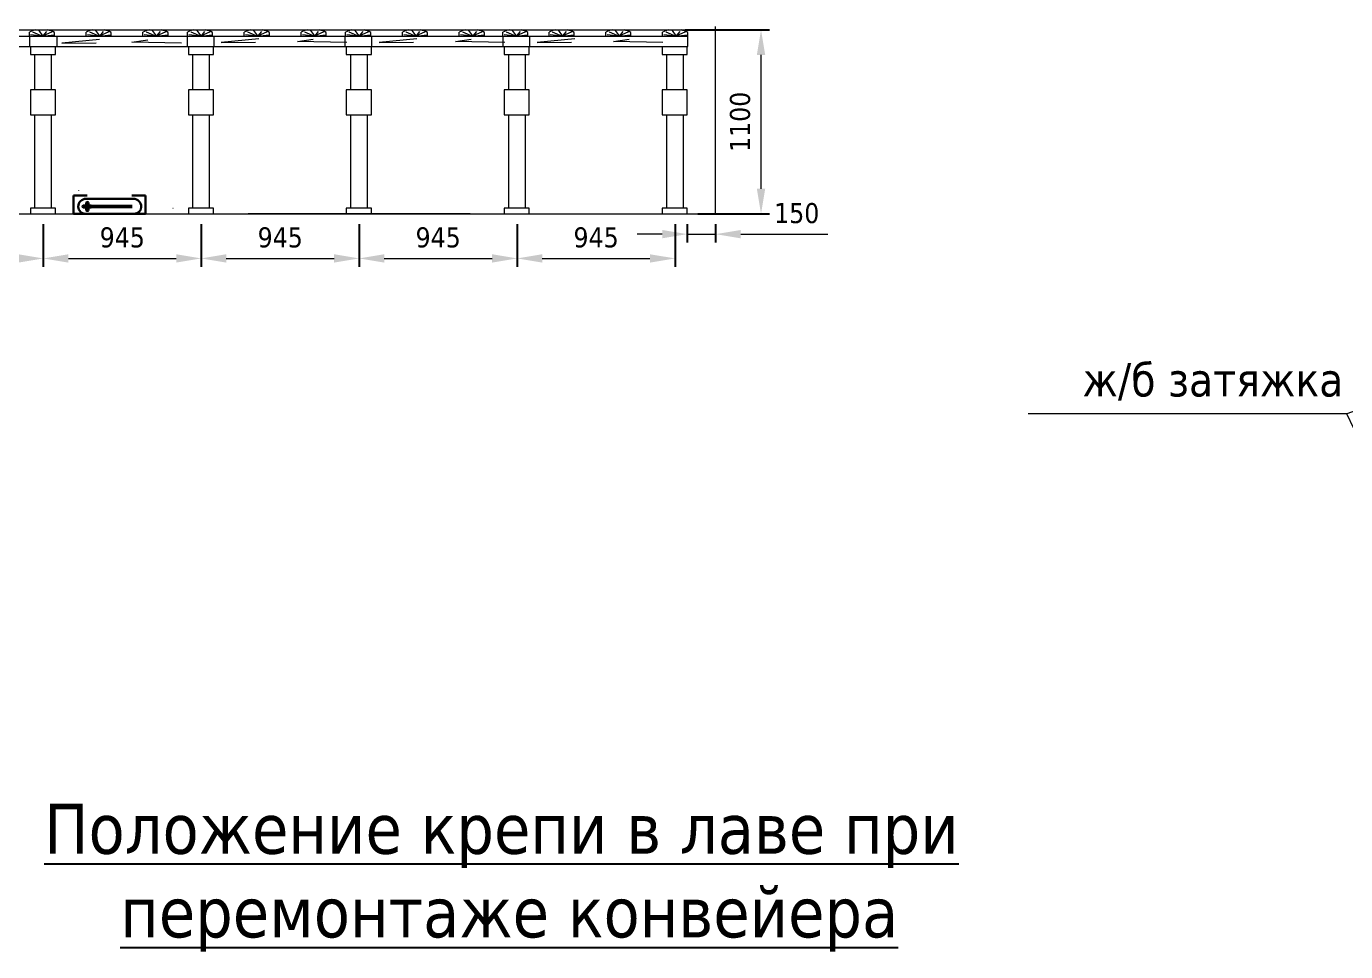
# Model space of a CAD drawing. Header units: millimetres. Extents: x 1757 to 4342, y -1901 to 53.
# Drawn here: x 3797.7 to 3876.7, y -595.1 to -539.8 of the extents above; entities that cross this region are included whole.
import ezdxf

# ---------------------------------------------------------------- set-up
doc = ezdxf.new("R2010")
doc.units = ezdxf.units.MM
doc.header["$LTSCALE"] = 0.1
doc.linetypes.add('DASHED', pattern=[0.75, 0.5, -0.25])
doc.styles.add('стиль', font='TAHOMA.TTF')
doc.dimstyles.new('Копия DIN', dxfattribs={"dimtxt": 2, "dimasz": 2.5, "dimexe": 0.5, "dimexo": 0.625, "dimtad": 0, "dimdec": 0, "dimlfac": 100, "dimzin": 4, "dimdsep": 46, "dimtxsty": 'стиль', "dimcen": 2.5, "dimclre": 256, "dimclrt": 256, "dimadec": 0, "dimazin": 2, "dimtfac": 1, "dimtdec": 0, "dimtmove": 0, "dimatfit": 3, "dimfxl": 1.25, "dimtvp": 1, "dimtolj": 1, "dimtzin": 0, "dimlwd": 0, "dimarcsym": 0})

# ---------------------------------------------------------------- blocks, each defined once
blk = doc.blocks.new('*D427')
at = {"linetype": 'ByBlock', "lineweight": -2}
for p, q in [((3837.267, -551.59), (3837.267, -552.686)), ((3838.967, -551.59), (3838.967, -552.686))]:
    blk.add_line(p, q, dxfattribs=at)
at = {"color": 0, "linetype": 'ByBlock', "lineweight": 0}
for p, q in [((3835.767, -552.186), (3834.267, -552.186)), ((3837.267, -552.186), (3838.967, -552.186)), ((3840.467, -552.186), (3845.671, -552.186))]:
    blk.add_line(p, q, dxfattribs=at)
at = {"color": 0, "lineweight": 0}
for points in [[(3835.767, -551.936), (3835.767, -552.436), (3837.267, -552.186)], [(3840.467, -551.936), (3840.467, -552.436), (3838.967, -552.186)]]:
    blk.add_solid(points, dxfattribs=at)
at = {"layer": 'Defpoints', "color": 0, "lineweight": 0}
for p in [(3837.267, -550.965), (3838.967, -550.965), (3838.967, -552.186)]:
    blk.add_point(p, dxfattribs=at)
at = {"lineweight": 15, "insert": (3843.819, -550.937), "char_height": 1.2, "attachment_point": 5, "style": 'стиль'}
blk.add_mtext('\\A1;150', dxfattribs=at)
blk = doc.blocks.new('*D424')
at = {"linetype": 'ByBlock', "lineweight": -2}
for p, q in [((3808.188, -551.582), (3808.188, -554.139)), ((3817.638, -551.582), (3817.638, -554.139))]:
    blk.add_line(p, q, dxfattribs=at)
at = {"color": 0, "linetype": 'ByBlock', "lineweight": 0}
blk.add_line((3809.688, -553.639), (3816.138, -553.639), dxfattribs=at)
at = {"color": 0, "lineweight": 0}
for points in [[(3809.688, -553.389), (3809.688, -553.889), (3808.188, -553.639)], [(3816.138, -553.389), (3816.138, -553.889), (3817.638, -553.639)]]:
    blk.add_solid(points, dxfattribs=at)
at = {"layer": 'Defpoints', "color": 0, "lineweight": 0}
for p in [(3808.188, -550.957), (3817.638, -550.957), (3817.638, -553.639)]:
    blk.add_point(p, dxfattribs=at)
at = {"lineweight": 15, "insert": (3812.913, -552.39), "char_height": 1.2, "attachment_point": 5, "style": 'стиль'}
blk.add_mtext('\\A1;945', dxfattribs=at)
blk = doc.blocks.new('*D425')
at = {"linetype": 'ByBlock', "lineweight": -2}
for p, q in [((3817.638, -551.582), (3817.638, -554.139)), ((3827.088, -551.582), (3827.088, -554.139))]:
    blk.add_line(p, q, dxfattribs=at)
at = {"color": 0, "linetype": 'ByBlock', "lineweight": 0}
blk.add_line((3819.138, -553.639), (3825.588, -553.639), dxfattribs=at)
at = {"color": 0, "lineweight": 0}
for points in [[(3819.138, -553.389), (3819.138, -553.889), (3817.638, -553.639)], [(3825.588, -553.389), (3825.588, -553.889), (3827.088, -553.639)]]:
    blk.add_solid(points, dxfattribs=at)
at = {"layer": 'Defpoints', "color": 0, "lineweight": 0}
for p in [(3817.638, -550.957), (3827.088, -550.957), (3827.088, -553.639)]:
    blk.add_point(p, dxfattribs=at)
at = {"lineweight": 15, "insert": (3822.363, -552.39), "char_height": 1.2, "attachment_point": 5, "style": 'стиль'}
blk.add_mtext('\\A1;945', dxfattribs=at)
blk = doc.blocks.new('*D426')
at = {"linetype": 'ByBlock', "lineweight": -2}
for p, q in [((3827.088, -551.582), (3827.088, -554.139)), ((3836.538, -551.582), (3836.538, -554.139))]:
    blk.add_line(p, q, dxfattribs=at)
at = {"color": 0, "linetype": 'ByBlock', "lineweight": 0}
blk.add_line((3828.588, -553.639), (3835.038, -553.639), dxfattribs=at)
at = {"color": 0, "lineweight": 0}
for points in [[(3828.588, -553.389), (3828.588, -553.889), (3827.088, -553.639)], [(3835.038, -553.389), (3835.038, -553.889), (3836.538, -553.639)]]:
    blk.add_solid(points, dxfattribs=at)
at = {"layer": 'Defpoints', "color": 0, "lineweight": 0}
for p in [(3827.088, -550.957), (3836.538, -550.957), (3836.538, -553.639)]:
    blk.add_point(p, dxfattribs=at)
at = {"lineweight": 15, "insert": (3831.813, -552.39), "char_height": 1.2, "attachment_point": 5, "style": 'стиль'}
blk.add_mtext('\\A1;945', dxfattribs=at)
blk = doc.blocks.new('*D428')
at = {"linetype": 'ByBlock', "lineweight": -2}
for p, q in [((3837.142, -539.965), (3842.182, -539.965)), ((3837.892, -550.965), (3842.182, -550.965))]:
    blk.add_line(p, q, dxfattribs=at)
at = {"color": 0, "linetype": 'ByBlock', "lineweight": 0}
blk.add_line((3841.682, -549.465), (3841.682, -541.465), dxfattribs=at)
at = {"color": 0, "lineweight": 0}
for points in [[(3841.432, -541.465), (3841.932, -541.465), (3841.682, -539.965)], [(3841.432, -549.465), (3841.932, -549.465), (3841.682, -550.965)]]:
    blk.add_solid(points, dxfattribs=at)
at = {"layer": 'Defpoints', "color": 0, "lineweight": 0}
for p in [(3836.517, -539.965), (3841.682, -539.965), (3837.267, -550.965)]:
    blk.add_point(p, dxfattribs=at)
at = {"lineweight": 0, "insert": (3840.432, -545.465), "char_height": 1.2, "attachment_point": 5, "rotation": 90, "style": 'стиль'}
blk.add_mtext('\\A1;1100', dxfattribs=at)
blk = doc.blocks.new('з0.15')
at = {"color": 7, "lineweight": 15}
for p, q in [((4545.833, -854.206), (4545.833, -853.942)), ((4546.206, -853.806), (4546.933, -853.806)), ((4547.333, -854.206), (4547.333, -853.956))]:
    blk.add_line(p, q, dxfattribs=at)
for points in [[(4547.193, -853.91), (4546.617, -854.17), (4545.91, -854.095)], [(4546.031, -853.919), (4546.626, -854.17), (4547.295, -854.105)], [(4546.858, -853.891), (4546.644, -854.16), (4546.412, -853.845)]]:
    blk.add_lwpolyline(points, dxfattribs=at)
for centre, radius, start, end in [((4546.451, -855.05), 1.269, 101.14815, 119.14223), ((4546.698, -855.035), 1.251, 59.50616, 79.18788)]:
    blk.add_arc(centre, radius, start, end, dxfattribs=at)
blk = doc.blocks.new('*D429')
at = {"linetype": 'ByBlock', "lineweight": -2}
for p, q in [((3798.738, -551.582), (3798.738, -554.139)), ((3808.188, -551.582), (3808.188, -554.139))]:
    blk.add_line(p, q, dxfattribs=at)
at = {"color": 0, "linetype": 'ByBlock', "lineweight": 0}
blk.add_line((3800.238, -553.639), (3806.688, -553.639), dxfattribs=at)
at = {"color": 0, "lineweight": 0}
for points in [[(3800.238, -553.389), (3800.238, -553.889), (3798.738, -553.639)], [(3806.688, -553.389), (3806.688, -553.889), (3808.188, -553.639)]]:
    blk.add_solid(points, dxfattribs=at)
at = {"layer": 'Defpoints', "color": 0, "lineweight": 0}
for p in [(3798.738, -550.957), (3808.188, -550.957), (3808.188, -553.639)]:
    blk.add_point(p, dxfattribs=at)
at = {"lineweight": 15, "insert": (3803.463, -552.39), "char_height": 1.2, "attachment_point": 5, "style": 'стиль'}
blk.add_mtext('\\A1;945', dxfattribs=at)
blk = doc.blocks.new('*D430')
at = {"linetype": 'ByBlock', "lineweight": -2}
for p, q in [((3789.288, -551.582), (3789.288, -554.139)), ((3798.738, -551.582), (3798.738, -554.139))]:
    blk.add_line(p, q, dxfattribs=at)
at = {"color": 0, "linetype": 'ByBlock', "lineweight": 0}
blk.add_line((3790.788, -553.639), (3797.238, -553.639), dxfattribs=at)
at = {"color": 0, "lineweight": 0}
for points in [[(3790.788, -553.389), (3790.788, -553.889), (3789.288, -553.639)], [(3797.238, -553.389), (3797.238, -553.889), (3798.738, -553.639)]]:
    blk.add_solid(points, dxfattribs=at)
at = {"layer": 'Defpoints', "color": 0, "lineweight": 0}
for p in [(3789.288, -550.957), (3798.738, -550.957), (3798.738, -553.639)]:
    blk.add_point(p, dxfattribs=at)
at = {"lineweight": 15, "insert": (3794.013, -552.39), "char_height": 1.2, "attachment_point": 5, "style": 'стиль'}
blk.add_mtext('\\A1;945', dxfattribs=at)

msp = doc.modelspace()

# ---------------------------------------------------------------- linework, layer by layer
at = {"color": 7, "lineweight": 0}
msp.add_line((3838.967, -550.965), (3838.967, -539.752), dxfattribs=at)
at = {"color": 7, "lineweight": 15}
for p, q in [((3731.155, -539.965), (3811.138, -539.965)), ((3811.161, -539.965), (3824.116, -539.965)), ((3824.728, -539.965), (3838.967, -539.965)), ((3798.217, -541.426), (3798.217, -543.547)), ((3799.217, -541.426), (3799.217, -543.547)), ((3807.667, -541.426), (3807.667, -543.547)), ((3808.667, -541.426), (3808.667, -543.547)), ((3817.117, -541.426), (3817.117, -543.547)), ((3818.117, -541.426), (3818.117, -543.547)), ((3826.567, -541.426), (3826.567, -543.547)), ((3827.567, -541.426), (3827.567, -543.547)), ((3836.017, -541.426), (3836.017, -543.547)), ((3837.017, -541.426), (3837.017, -543.547)), ((3798.217, -545.042), (3798.217, -550.633)), ((3799.217, -545.042), (3799.217, -550.633)), ((3807.667, -545.042), (3807.667, -550.633)), ((3808.667, -545.042), (3808.667, -550.633)), ((3817.117, -545.042), (3817.117, -550.633)), ((3818.117, -545.042), (3818.117, -550.633)), ((3826.567, -545.042), (3826.567, -550.633)), ((3827.567, -545.042), (3827.567, -550.633)), ((3836.017, -545.042), (3836.017, -550.633)), ((3837.017, -545.042), (3837.017, -550.633)), ((3731.13, -550.965), (3838.967, -550.965)), ((3817.638, -550.965), (3810.998, -550.965)), ((3824.278, -550.965), (3817.638, -550.965))]:
    msp.add_line(p, q, dxfattribs=at)
at = {"linetype": 'Continuous', "lineweight": 30}
for p, q in [((3801.365, -549.869), (3800.54, -549.873)), ((3800.54, -549.873), (3800.54, -550.965)), ((3804.032, -549.869), (3804.857, -549.873)), ((3804.857, -549.873), (3804.857, -550.965)), ((3800.54, -550.965), (3804.857, -550.965))]:
    msp.add_line(p, q, dxfattribs=at)
at = {"color": 0, "linetype": 'Continuous', "lineweight": 15}
msp.add_line((3800.842, -549.581), (3800.842, -549.602), dxfattribs=at)
at = {"color": 0, "linetype": 'Continuous', "lineweight": 30}
for p, q in [((3802.003, -550.07), (3801.297, -550.07)), ((3801.31, -550.07), (3804.129, -550.07)), ((3800.83, -550.538), (3800.83, -550.544)), ((3801.251, -550.965), (3804.857, -550.965))]:
    msp.add_line(p, q, dxfattribs=at)
at = {"color": 7, "lineweight": 30}
for p, q in [((3801.591, -550.467), (3801.119, -550.467)), ((3801.591, -550.589), (3801.119, -550.589)), ((3801.312, -550.292), (3801.312, -550.467)), ((3801.312, -550.589), (3801.312, -550.764)), ((3801.433, -550.292), (3801.433, -550.467)), ((3801.433, -550.589), (3801.433, -550.764))]:
    msp.add_line(p, q, dxfattribs=at)
at = {"color": 7, "linetype": 'DASHED', "lineweight": 15}
msp.add_line((3804.857, -550.418), (3804.86, -550.418), dxfattribs=at)
at = {"color": 7, "lineweight": 15}
for points in [[(3788.517, -540.365), (3788.517, -540.965), (3799.577, -540.965), (3799.577, -540.365), (3788.517, -540.365)], [(3797.902, -540.365), (3797.902, -540.965), (3808.962, -540.965), (3808.962, -540.365), (3797.902, -540.365)], [(3802.092, -540.543), (3799.838, -540.758), (3801.891, -540.744)], [(3807, -540.758), (3804.043, -540.7), (3804.99, -540.557)], [(3807.336, -540.365), (3807.336, -540.965), (3818.396, -540.965), (3818.396, -540.365), (3807.336, -540.365)], [(3811.635, -540.501), (3809.381, -540.716), (3811.434, -540.702)], [(3816.903, -540.716), (3813.946, -540.659), (3814.894, -540.515)], [(3816.786, -540.365), (3816.786, -540.965), (3827.846, -540.965), (3827.846, -540.365), (3816.786, -540.365)], [(3821.085, -540.501), (3818.831, -540.716), (3820.884, -540.702)], [(3826.353, -540.716), (3823.396, -540.659), (3824.344, -540.515)], [(3826.236, -540.365), (3826.236, -540.965), (3837.296, -540.965), (3837.296, -540.365), (3826.236, -540.365)], [(3830.535, -540.501), (3828.281, -540.716), (3830.334, -540.702)], [(3835.803, -540.716), (3832.846, -540.659), (3833.794, -540.515)], [(3797.967, -540.97), (3797.967, -541.426), (3799.467, -541.426), (3799.467, -540.97), (3797.967, -540.97)], [(3807.417, -540.97), (3807.417, -541.426), (3808.917, -541.426), (3808.917, -540.97), (3807.417, -540.97)], [(3816.867, -540.97), (3816.867, -541.426), (3818.367, -541.426), (3818.367, -540.97), (3816.867, -540.97)], [(3826.317, -540.97), (3826.317, -541.426), (3827.817, -541.426), (3827.817, -540.97), (3826.317, -540.97)], [(3835.767, -540.97), (3835.767, -541.426), (3837.267, -541.426), (3837.267, -540.97), (3835.767, -540.97)], [(3797.967, -543.547), (3797.966, -545.042), (3799.467, -545.042), (3799.467, -543.547), (3797.967, -543.547)], [(3807.417, -543.547), (3807.416, -545.042), (3808.917, -545.042), (3808.917, -543.547), (3807.417, -543.547)], [(3816.867, -543.547), (3816.866, -545.042), (3818.367, -545.042), (3818.367, -543.547), (3816.867, -543.547)], [(3826.317, -543.547), (3826.316, -545.042), (3827.817, -545.042), (3827.817, -543.547), (3826.317, -543.547)], [(3835.767, -543.547), (3835.766, -545.042), (3837.267, -545.042), (3837.267, -543.547), (3835.767, -543.547)], [(3806.497, -550.631), (3806.5, -550.631)]]:
    msp.add_lwpolyline(points, dxfattribs=at)
at = {"color": 7, "lineweight": 15, "ltscale": 0.4}
for points in [[(3797.967, -550.633), (3797.967, -550.965), (3799.467, -550.965), (3799.467, -550.633), (3797.967, -550.633)], [(3807.417, -550.633), (3807.417, -550.965), (3808.917, -550.965), (3808.917, -550.633), (3807.417, -550.633)], [(3816.867, -550.633), (3816.867, -550.965), (3818.367, -550.965), (3818.367, -550.633), (3816.867, -550.633)], [(3826.317, -550.633), (3826.317, -550.965), (3827.817, -550.965), (3827.817, -550.633), (3826.317, -550.633)], [(3835.767, -550.633), (3835.767, -550.965), (3837.267, -550.965), (3837.267, -550.633), (3835.767, -550.633)]]:
    msp.add_lwpolyline(points, dxfattribs=at)
at = {"color": 0, "linetype": 'Continuous', "lineweight": 50}
msp.add_lwpolyline([(3801.627, -550.53), (3804.048, -550.53)], dxfattribs=at)
at = {"color": 0, "linetype": 'Continuous', "lineweight": 30}
for centre, radius, start, end in [((3801.297, -550.538), 0.468, 90, 180), ((3804.129, -550.538), 0.468, 0, 90), ((3801.251, -550.544), 0.421, 180, 270), ((3804.176, -550.544), 0.421, 270, 0)]:
    msp.add_arc(centre, radius, start, end, dxfattribs=at)
at = {"color": 7, "lineweight": 30}
for centre, start, end in [((3801.154, -550.528), 119.8267, 240.1733), ((3801.372, -550.327), 29.8267, 150.1733), ((3801.372, -550.729), 209.8267, 330.1733), ((3801.556, -550.528), 299.8267, 60.1733)]:
    msp.add_arc(centre, 0.0701, start, end, dxfattribs=at)

# ---------------------------------------------------------------- block references
at = {"color": 7, "lineweight": 15}
for p in [(-747.931, 313.84), (-744.531, 313.84), (-741.131, 313.84), (-738.468, 313.84), (-735.068, 313.84), (-731.668, 313.84), (-729.005, 313.84), (-725.605, 313.84), (-722.205, 313.84), (-719.597, 313.84), (-716.837, 313.84), (-713.437, 313.84), (-710.037, 313.84)]:
    msp.add_blockref('з0.15', p, dxfattribs=at)

# ---------------------------------------------------------------- texts
at = {"color": 7, "attachment_point": 1, "style": 'стиль'}
for s, insert, char_height, width in [('\\pi31.908;ж/б затяжка', (3829.002, -559.899), 2, 79.3281), ('\\A1;\\pi35.354;{\\LПоложение крепи в лаве при\\P\\pi39.907;перемонтаже конвейера}', (3763.43, -586.266), 3, 125.89643)]:
    msp.add_mtext(s, dxfattribs=dict(at, insert=insert, char_height=char_height, width=width))

# ---------------------------------------------------------------- dimensions: what is measured, and where the dimension line sits
at = {"color": 7, "lineweight": 0}
dim = msp.add_linear_dim(base=(3841.682, -539.965), p1=(3837.267, -550.965), p2=(3836.517, -539.965), angle=90, dimstyle='Копия DIN', override={"dimtxt": 1.2, "dimasz": 1.5}, dxfattribs=at)
dim.commit()
dim.dimension.update_dxf_attribs({"geometry": '*D428', "text_midpoint": (3840.432, -545.465)})
at = {"color": 7, "lineweight": 15}
dim = msp.add_linear_dim(base=(3838.967, -552.186), p1=(3837.267, -550.965), p2=(3838.967, -550.965), text='150', dimstyle='Копия DIN', override={"dimtxt": 1.2, "dimasz": 1.5}, dxfattribs=at)
dim.commit()
dim.dimension.update_dxf_attribs({"geometry": '*D427', "text_midpoint": (3843.819, -550.937)})
for base, p1, p2, picture, middle in [((3798.738, -553.639), (3789.288, -550.957), (3798.738, -550.957), '*D430', (3794.013, -552.39)), ((3808.188, -553.639), (3798.738, -550.957), (3808.188, -550.957), '*D429', (3803.463, -552.39)), ((3817.638, -553.639), (3808.188, -550.957), (3817.638, -550.957), '*D424', (3812.913, -552.39)), ((3827.088, -553.639), (3817.638, -550.957), (3827.088, -550.957), '*D425', (3822.363, -552.39)), ((3836.538, -553.639), (3827.088, -550.957), (3836.538, -550.957), '*D426', (3831.813, -552.39))]:
    dim = msp.add_linear_dim(base=base, p1=p1, p2=p2, dimstyle='Копия DIN', override={"dimtxt": 1.2, "dimasz": 1.5}, dxfattribs=at)
    dim.commit()
    dim.dimension.update_dxf_attribs({"geometry": picture, "text_midpoint": middle})

# ---------------------------------------------------------------- leaders
at = {"color": 7, "lineweight": 0}
for points in [[(3893.123, -557.04), (3876.739, -562.934), (3857.663, -562.934)], [(3882.586, -575.33), (3876.739, -562.934), (3857.663, -562.934)]]:
    msp.add_leader(points, dimstyle='Копия DIN', override={"dimtxt": 1.2, "dimasz": 1.5, "dimgap": 0.625, "dimtad": 0}, dxfattribs=at)

doc.saveas('drawing.dxf')
